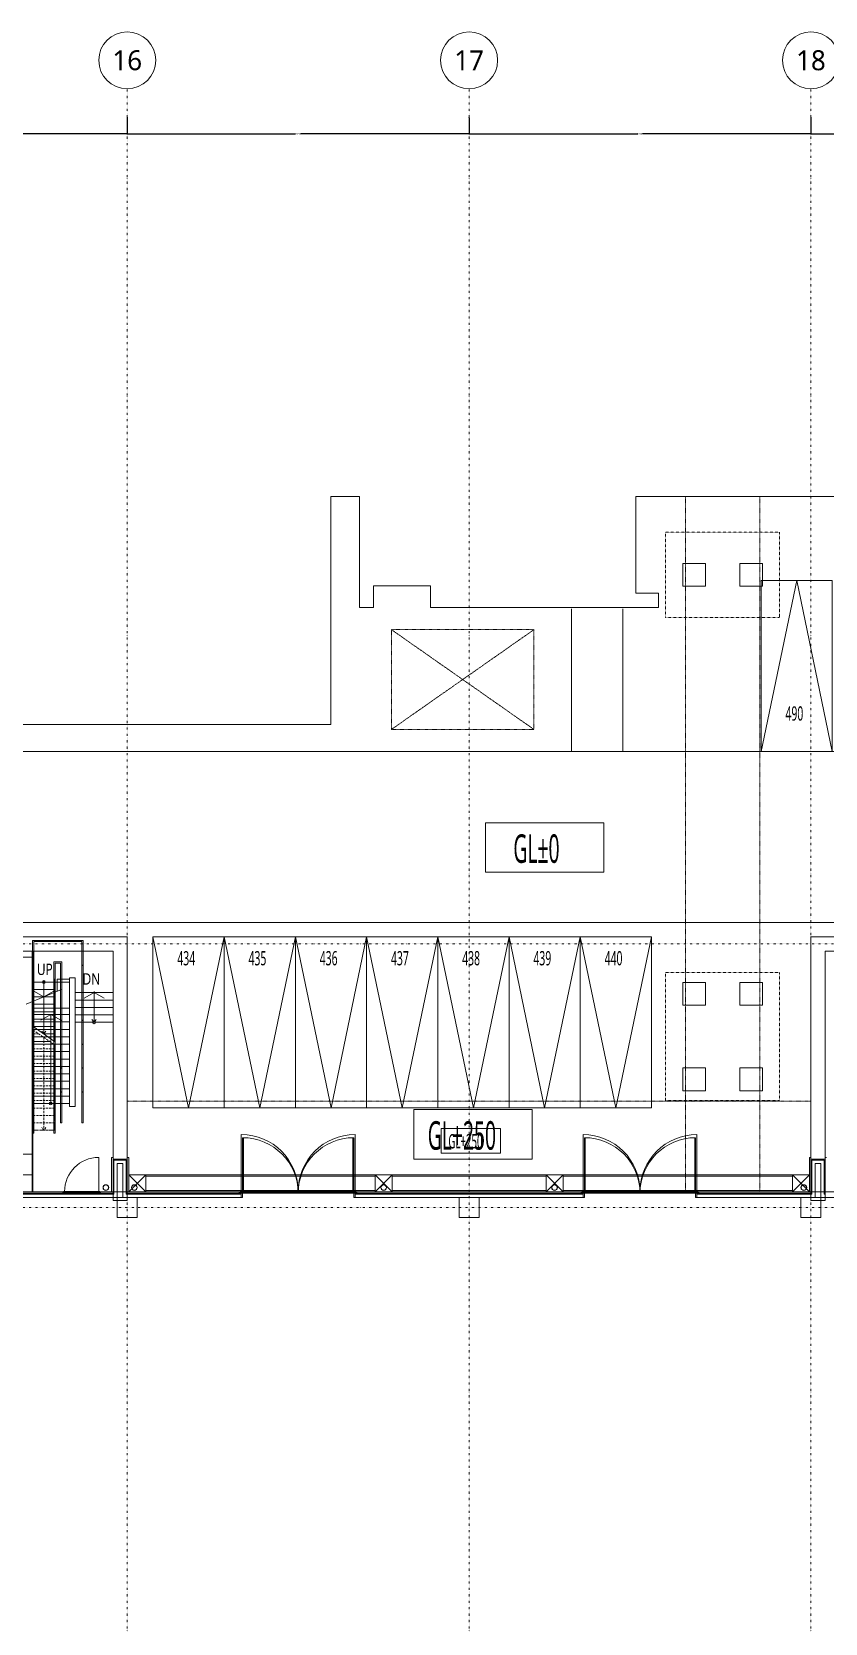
# Model space of a CAD drawing. Extents: x -76427 to 292734, y -42117 to 131250.
# Drawn here: x 123850 to 151700, y 75417 to 131250 of the extents above; entities that cross this region are included whole.
import ezdxf
from ezdxf.enums import TextEntityAlignment as Align

# ---------------------------------------------------------------- set-up
doc = ezdxf.new("R2010")
doc.units = 0
doc.header["$LTSCALE"] = 250
doc.set_wipeout_variables(frame=1)
for name, pattern in [('H12PL1$0$DOTK1', [0.01, 0.005, -0.005]), ('H12PL1$0$HIDDENK2', [0.05, 0.025, -0.025]), ('H12PL1$0$JJP_三點線', [0.9, 0.3, -0.15, 0, -0.15, 0, -0.15, 0, -0.15]), ('H12PL1$0$JJP_虛線(退縮線、投影線、地下室範圍、非屬本工程、圖面分區)', [0.45, 0.3, -0.15]), ('H12PL1$0$Wipeout_Contour', [1, 0, -1]), ('H12PL1$0$虛線', [0.846667, 0.423333, -0.423333])]:
    doc.linetypes.add(name, pattern=pattern)
for name, color, linetype in [('H12PL1$0$A-DIM', 252, 'Continuous'), ('H12PL1$0$A-OBJE-MEP', 252, 'Continuous'), ('H12PL1$0$A-RAIL', 252, 'Continuous'), ('H12PL1$0$A-STRS', 252, 'Continuous'), ('H12PL1$0$A-TEXT', 252, 'Continuous'), ('H12PL1$0$A-WALL-EX', 252, 'Continuous'), ('H12PL1$0$Door', 252, 'Continuous'), ('H12PL1$0$Hattch', 252, 'Continuous'), ('H12PL1$0$L10_14_200_LEVEL', 252, 'Continuous'), ('H12PL1$0$L10_14_DRAN', 252, 'Continuous'), ('H12PL1$0$L10_14_HYOKI', 252, 'Continuous'), ('H12PL1$0$L10_14_KABE1', 252, 'Continuous'), ('H12PL1$0$L10_14_LEVEL', 252, 'Continuous'), ('H12PL1$0$L10_14_PKG', 252, 'Continuous'), ('H12PL1$0$L10_14_PKG-NN', 252, 'Continuous'), ('H12PL1$0$L10_14_SIAGE1', 252, 'Continuous'), ('H12PL1$0$L10_14_SITE', 252, 'Continuous'), ('H12PL1$0$L10_14_SUGATA2', 252, 'Continuous'), ('H12PL1$0$L10_14_SUGATA3', 252, 'Continuous'), ('H12PL1$0$L10_14_SUGATAD', 252, 'Continuous'), ('H12PL1$0$L10_14_TATEGU1', 252, 'Continuous'), ('H12PL1$0$L10_14_TATEGU3', 252, 'Continuous'), ('H12PL1$0$L10_14_渡り廊下', 252, 'Continuous'), ('H12PL1$0$S-COL', 252, 'Continuous'), ('H12PL1$0$S-FNDN', 252, 'Continuous'), ('H12PL1$0$S-GRID', 252, 'Continuous'), ('H12PL1$0$S-SLAB-SHOW', 252, 'Continuous')]:
    doc.layers.add(name, color=color, linetype=linetype)
doc.styles.add('H12PL1$0$dim-txt', font='isocp.shx', dxfattribs={"width": 0.7, "bigfont": 'chineset.shx'})
doc.styles.add('H12PL1$0$Standard', font='', dxfattribs={"width": 0.8})
doc.styles.get('H12PL1$0$Standard').set_extended_font_data('Microsoft JhengHei')
doc.dimstyles.new('H12PL1$0$ARCH-dim-200MM', dxfattribs={"dimscale": 200, "dimtxt": 0.3, "dimasz": 0.1, "dimexe": 0.1, "dimexo": 0.1, "dimgap": 0.05, "dimtad": 1, "dimdec": 0, "dimlfac": 10, "dimrnd": 0.5, "dimdsep": 46, "dimtxsty": 'H12PL1$0$dim-txt', "dimblk": 'H12PL1$0$_Dot', "dimcen": 2, "dimclrd": 256, "dimclre": 256, "dimclrt": 256, "dimadec": 0, "dimazin": 0, "dimtfac": 1, "dimtix": 1, "dimtmove": 2, "dimatfit": 3, "dimldrblk": 'H12PL1$0$_OBLIQUE', "dimfxl": 1, "dimtvp": 1, "dimtolj": 1, "dimarcsym": 0})

# ---------------------------------------------------------------- blocks, each defined once
blk = doc.blocks.new('*D103')
at = {"layer": 'DEFPOINTS', "color": 0, "linetype": 'Continuous', "transparency": 16777216}
for p in [(118800, 128250), (127200, 128250), (127200, 127670)]:
    blk.add_point(p, dxfattribs=at)
at = {"layer": 'H12PL1$0$A-DIM', "linetype": 'Continuous', "lineweight": -2, "transparency": 16777216}
for p, q in [((118800, 128230), (118800, 127650)), ((127200, 128230), (127200, 127650)), ((118820, 127670), (122921, 127670)), ((127180, 127670), (123079, 127670))]:
    blk.add_line(p, q, dxfattribs=at)
at = {"layer": 'H12PL1$0$A-DIM', "linetype": 'Continuous', "lineweight": 0, "transparency": 16777216, "insert": (123000, 127670), "char_height": 60, "attachment_point": 5, "style": 'H12PL1$0$dim-txt'}
blk.add_mtext('\\A1;84000', dxfattribs=at)
blk = doc.blocks.new('H12PL1$0$_Dot')
blk = doc.blocks.new('H12PL1$0$_OBLIQUE')
at = {"color": 0, "linetype": 'ByBlock', "lineweight": -2}
blk.add_line((-0.5, -0.5), (0.5, 0.5), dxfattribs=at)
blk = doc.blocks.new('*D104')
at = {"layer": 'DEFPOINTS', "color": 0, "linetype": 'Continuous', "transparency": 16777216}
for p in [(127200, 128250), (139200, 128250), (139200, 127670)]:
    blk.add_point(p, dxfattribs=at)
at = {"layer": 'H12PL1$0$A-DIM', "linetype": 'Continuous', "lineweight": -2, "transparency": 16777216}
for p, q in [((127200, 128230), (127200, 127650)), ((139200, 128230), (139200, 127650)), ((127220, 127670), (133112, 127670)), ((139180, 127670), (133288, 127670))]:
    blk.add_line(p, q, dxfattribs=at)
at = {"layer": 'H12PL1$0$A-DIM', "linetype": 'Continuous', "lineweight": 0, "transparency": 16777216, "insert": (133200, 127670), "char_height": 60, "attachment_point": 5, "style": 'H12PL1$0$dim-txt'}
blk.add_mtext('\\A1;120000', dxfattribs=at)
blk = doc.blocks.new('*D105')
at = {"layer": 'DEFPOINTS', "color": 0, "linetype": 'Continuous', "transparency": 16777216}
for p in [(139200, 128250), (151200, 128250), (151200, 127670)]:
    blk.add_point(p, dxfattribs=at)
at = {"layer": 'H12PL1$0$A-DIM', "linetype": 'Continuous', "lineweight": -2, "transparency": 16777216}
for p, q in [((139200, 128230), (139200, 127650)), ((151200, 128230), (151200, 127650)), ((139220, 127670), (145112, 127670)), ((151180, 127670), (145288, 127670))]:
    blk.add_line(p, q, dxfattribs=at)
at = {"layer": 'H12PL1$0$A-DIM', "linetype": 'Continuous', "lineweight": 0, "transparency": 16777216, "insert": (145200, 127670), "char_height": 60, "attachment_point": 5, "style": 'H12PL1$0$dim-txt'}
blk.add_mtext('\\A1;120000', dxfattribs=at)
blk = doc.blocks.new('*D106')
at = {"layer": 'DEFPOINTS', "color": 0, "linetype": 'Continuous', "transparency": 16777216}
for p in [(151200, 128250), (159600, 128250), (159600, 127670)]:
    blk.add_point(p, dxfattribs=at)
at = {"layer": 'H12PL1$0$A-DIM', "linetype": 'Continuous', "lineweight": -2, "transparency": 16777216}
for p, q in [((151200, 128230), (151200, 127650)), ((159600, 128230), (159600, 127650)), ((151220, 127670), (155321, 127670)), ((159580, 127670), (155479, 127670))]:
    blk.add_line(p, q, dxfattribs=at)
at = {"layer": 'H12PL1$0$A-DIM', "linetype": 'Continuous', "lineweight": 0, "transparency": 16777216, "insert": (155400, 127670), "char_height": 60, "attachment_point": 5, "style": 'H12PL1$0$dim-txt'}
blk.add_mtext('\\A1;84000', dxfattribs=at)
blk = doc.blocks.new('H12PL1')
at = {"layer": 'H12PL1$0$A-OBJE-MEP', "lineweight": 0, "flags": 128}
for points in [[(136295, 90700, 1), (136105, 90700, 1)], [(142295, 90700, 1), (142105, 90700, 1)]]:
    blk.add_lwpolyline(points, format="xyb", close=True, dxfattribs=at)
at = {"layer": 'H12PL1$0$A-OBJE-MEP', "lineweight": 0}
for centre in [(136200, 90700), (142200, 90700)]:
    blk.add_circle(centre, 100, dxfattribs=at)
at = {"layer": 'H12PL1$0$A-WALL-EX', "lineweight": 0}
for p, q in [((131200, 90500), (131200, 90350)), ((135200, 90500), (135200, 90350)), ((135200, 90465), (143200, 90465)), ((143200, 90500), (143200, 90350)), ((147200, 90500), (147200, 90350))]:
    blk.add_line(p, q, dxfattribs=at)
at = {"layer": 'H12PL1$0$A-WALL-EX', "lineweight": 0, "flags": 128}
for points in [[(135180, 90500), (143200, 90500)], [(135180, 90500), (143200, 90500)], [(135180, 90500), (143200, 90500)], [(135180, 90500), (143200, 90500)], [(143200, 90500), (135200, 90500)], [(135200, 90350), (143200, 90350)]]:
    blk.add_lwpolyline(points, dxfattribs=at)
at = {"layer": 'H12PL1$0$Door', "lineweight": 0}
for p, q in [((131250, 90500), (131250, 92450)), ((131250, 92450), (131280, 92450)), ((131280, 92450), (131280, 90500)), ((135120, 90500), (135120, 92450)), ((135120, 92450), (135150, 92450)), ((135150, 92450), (135150, 90500)), ((143250, 90500), (143250, 92450)), ((143250, 92450), (143280, 92450)), ((143280, 92450), (143280, 90500)), ((147120, 90500), (147120, 92450)), ((147120, 92450), (147150, 92450)), ((147150, 92450), (147150, 90500)), ((131200, 90500), (131250, 90500)), ((131200, 90350), (131200, 90500)), ((131280, 90500), (131250, 90500)), ((131250, 90500), (131250, 90350)), ((135150, 90500), (135120, 90500)), ((135150, 90500), (135200, 90500)), ((135150, 90350), (135150, 90500)), ((135200, 90500), (135200, 90350)), ((143200, 90500), (143250, 90500)), ((143200, 90350), (143200, 90500)), ((143280, 90500), (143250, 90500)), ((143250, 90500), (143250, 90350)), ((147150, 90500), (147120, 90500)), ((147150, 90500), (147200, 90500)), ((147150, 90350), (147150, 90500)), ((147200, 90500), (147200, 90350)), ((131250, 90350), (131200, 90350)), ((135200, 90350), (135150, 90350)), ((143250, 90350), (143200, 90350)), ((147200, 90350), (147150, 90350))]:
    blk.add_line(p, q, dxfattribs=at)
for centre, start, end in [((131250, 90500), 0, 90), ((135150, 90500), 90, 180), ((143250, 90500), 0, 90), ((147150, 90500), 90, 180)]:
    blk.add_arc(centre, 1950, start, end, dxfattribs=at)
at = {"layer": 'H12PL1$0$L10_14_200_LEVEL', "lineweight": 0, "flags": 128}
blk.add_lwpolyline([(138225.27, 92778.32), (140306.35, 92778.32), (140306.35, 91910.44), (138225.27, 91910.44)], close=True, dxfattribs=at)
at = {"layer": 'H12PL1$0$L10_14_DRAN', "lineweight": 0}
for centre in [(126450, 90700), (127450, 90700), (136200, 90700), (142200, 90700), (150950, 90700)]:
    blk.add_circle(centre, 100, dxfattribs=at)
at = {"layer": 'H12PL1$0$L10_14_HYOKI', "lineweight": 0}
blk.add_line((124898, 97650), (123648, 97130), dxfattribs=at)
at = {"layer": 'H12PL1$0$L10_14_HYOKI', "lineweight": 0, "flags": 128}
for points in [[(124273, 97910), (124273, 97390), (123923, 97590), (124273, 97390), (124623, 97590)], [(126035, 96500), (126035, 97540), (125685, 97340), (126035, 97540), (126385, 97340)], [(124515, 93650), (124515, 96770), (124165, 96570), (124515, 96770), (124865, 96570)]]:
    blk.add_lwpolyline(points, dxfattribs=at)
at = {"layer": 'H12PL1$0$L10_14_HYOKI', "lineweight": 0}
for centre in [(124273, 97910), (126035, 96500), (124515, 93650)]:
    blk.add_circle(centre, 50, dxfattribs=at)
at = {"layer": 'H12PL1$0$L10_14_KABE1', "lineweight": 0}
for p, q in [((126650, 91750), (126650, 90550)), ((126650, 91750), (127250, 91750)), ((127250, 91750), (127250, 90550)), ((151750, 91750), (151150, 91750)), ((151150, 91750), (151150, 90550)), ((77100, 90550), (124935, 90550)), ((124935, 90500), (124935, 90550)), ((126265, 90500), (126265, 90550)), ((126265, 90550), (126650, 90550)), ((131130, 90550), (127250, 90550)), ((131130, 90500), (131130, 90550)), ((135265, 90550), (143135, 90550)), ((135265, 90500), (135265, 90550)), ((143135, 90500), (143135, 90550)), ((151150, 90550), (147265, 90550)), ((147265, 90500), (147265, 90550))]:
    blk.add_line(p, q, dxfattribs=at)
at = {"layer": 'H12PL1$0$L10_14_LEVEL', "lineweight": 0, "flags": 128}
for points in [[(139771.13, 103497.83), (143933.31, 103497.83), (143933.31, 101762.06), (139771.13, 101762.06)], [(137255.96, 93433.83), (141418.13, 93433.83), (141418.13, 91698.06), (137255.96, 91698.06)]]:
    blk.add_lwpolyline(points, close=True, dxfattribs=at)
at = {"layer": 'H12PL1$0$L10_14_PKG', "lineweight": 0, "flags": 128}
for points in [[(151950, 106000), (150700, 112000), (149450, 106000)], [(128102.64, 99500), (129352.64, 93500), (130602.64, 99500)], [(130602.64, 99500), (131852.64, 93500), (133102.64, 99500)], [(133102.64, 99500), (134352.64, 93500), (135602.64, 99500)], [(135602.64, 99500), (136852.64, 93500), (138102.64, 99500)], [(138102.64, 99500), (139352.64, 93500), (140602.64, 99500)], [(140602.64, 99500), (141852.64, 93500), (143102.64, 99500)], [(143102.64, 99500), (144352.64, 93500), (145602.64, 99500)]]:
    blk.add_lwpolyline(points, dxfattribs=at)
for points in [[(151950, 106000), (151950, 112000), (149450, 112000), (149450, 106000)], [(128102.64, 99500), (128102.64, 93500), (130602.64, 93500), (130602.64, 99500)], [(130602.64, 99500), (130602.64, 93500), (133102.64, 93500), (133102.64, 99500)], [(133102.64, 99500), (133102.64, 93500), (135602.64, 93500), (135602.64, 99500)], [(135602.64, 99500), (135602.64, 93500), (138102.64, 93500), (138102.64, 99500)], [(138102.64, 99500), (138102.64, 93500), (140602.64, 93500), (140602.64, 99500)], [(140602.64, 99500), (140602.64, 93500), (143102.64, 93500), (143102.64, 99500)], [(143102.64, 99500), (143102.64, 93500), (145602.64, 93500), (145602.64, 99500)]]:
    blk.add_lwpolyline(points, close=True, dxfattribs=at)
at = {"layer": 'H12PL1$0$L10_14_SIAGE1', "lineweight": 0}
for p, q in [((124935, 90550), (124960, 90550)), ((126265, 90550), (126240, 90550)), ((131130, 90550), (131160, 90550)), ((135265, 90550), (135240, 90550)), ((143130, 90550), (143160, 90550)), ((147265, 90550), (147240, 90550))]:
    blk.add_line(p, q, dxfattribs=at)
at = {"layer": 'H12PL1$0$L10_14_SITE', "lineweight": 0}
for p, q in [((142800, 106000), (142800, 111000)), ((144600, 106000), (144600, 111000)), ((18950, 106000), (250600, 106000)), ((25250, 100000), (193700, 100000))]:
    blk.add_line(p, q, dxfattribs=at)
at = {"layer": 'H12PL1$0$L10_14_SUGATA2', "lineweight": 0}
for p, q in [((123860, 91870), (123860, 98780)), ((123890, 97230.67), (123890, 98010)), ((124656, 97549.33), (124656, 98010)), ((125170, 93550), (125170, 98060)), ((125370, 98060), (125170, 98060)), ((125370, 93550), (125370, 98060)), ((126900, 98060), (126700, 98060)), ((126700, 91750), (126700, 98060)), ((126900, 91750), (126900, 98060)), ((151500, 91750), (151500, 98060)), ((151500, 98060), (151700, 98060)), ((125170, 97000), (123860, 97000)), ((125370, 93550), (125170, 93550))]:
    blk.add_line(p, q, dxfattribs=at)
at = {"layer": 'H12PL1$0$L10_14_SUGATA2', "lineweight": 0, "flags": 128}
blk.add_lwpolyline([(189350, 114950), (145050, 114950), (145050, 111550), (145850, 111550), (145850, 111050), (137845, 111050), (137845, 111809), (135850, 111809), (135850, 111050), (135350, 111050), (135350, 114950), (134350, 114950), (134350, 106950), (90050, 106950), (90050, 114950), (88000, 114950), (88000, 108500), (84200, 108500), (84200, 114950), (34000, 114950)], dxfattribs=at)
for points in [[(123860, 99500), (123120, 99500), (123120, 98780), (123860, 98780)], [(123860, 91150), (123860, 91870), (123120, 91870), (123120, 91150)]]:
    blk.add_lwpolyline(points, close=True, dxfattribs=at)
at = {"layer": 'H12PL1$0$L10_14_SUGATA3', "lineweight": 0}
for p, q in [((126900, 99500), (123860, 99500)), ((126900, 99260), (126900, 99500)), ((151500, 99260), (151500, 99500)), ((151500, 99500), (154540, 99500)), ((126900, 98060), (126900, 99260)), ((151500, 98060), (151500, 99260)), ((124656, 97910), (123890, 97910)), ((125170, 98010), (124736, 98010)), ((124736, 97582.61), (124736, 98010)), ((124656, 97650), (123890, 97650)), ((124273, 97390), (123890, 97390)), ((126700, 97540), (125370, 97540)), ((126700, 97280), (125370, 97280)), ((125170, 96770), (123860, 96770)), ((126700, 97020), (125370, 97020)), ((126700, 96760), (125370, 96760)), ((125170, 96510), (123860, 96510)), ((125170, 96250), (123860, 96250)), ((126700, 96500), (125370, 96500)), ((125170, 95990), (123860, 95990)), ((125170, 95730), (123860, 95730)), ((125170, 95470), (123860, 95470)), ((125170, 95210), (123860, 95210)), ((125170, 94950), (123860, 94950)), ((125170, 94690), (123860, 94690)), ((125170, 94430), (123860, 94430)), ((125170, 94170), (123860, 94170)), ((125170, 93910), (123860, 93910)), ((125170, 93650), (123860, 93650)), ((123860, 91150), (123860, 90550)), ((127250, 91150), (127850, 90550)), ((127250, 90550), (127850, 91150)), ((127250, 91150), (151150, 91150)), ((127850, 91100), (135900, 91100)), ((135900, 91150), (136500, 90550)), ((135900, 90550), (136500, 91150)), ((136500, 91100), (141900, 91100)), ((142500, 91150), (141900, 90550)), ((142500, 90550), (141900, 91150)), ((142500, 91100), (150550, 91100)), ((151150, 91150), (150550, 90550)), ((151150, 90550), (150550, 91150)), ((127850, 90600), (135900, 90600)), ((136500, 90600), (141900, 90600)), ((142500, 90600), (150550, 90600))]:
    blk.add_line(p, q, dxfattribs=at)
at = {"layer": 'H12PL1$0$L10_14_SUGATA3', "lineweight": 0, "flags": 128}
for points in [[(146700, 112600), (146700, 111800), (147500, 111800), (147500, 112600)], [(148700, 112600), (148700, 111800), (149500, 111800), (149500, 112600)], [(146700, 97900), (146700, 97100), (147500, 97100), (147500, 97900)], [(148700, 97900), (148700, 97100), (149500, 97100), (149500, 97900)], [(146700, 94900), (146700, 94100), (147500, 94100), (147500, 94900)], [(148700, 94900), (148700, 94100), (149500, 94100), (149500, 94900)], [(127250, 90550), (127850, 90550), (127850, 91150), (127250, 91150)], [(135900, 90550), (136500, 90550), (136500, 91150), (135900, 91150)], [(142500, 90550), (141900, 90550), (141900, 91150), (142500, 91150)], [(151150, 90550), (150550, 90550), (150550, 91150), (151150, 91150)]]:
    blk.add_lwpolyline(points, close=True, dxfattribs=at)
at = {"layer": 'H12PL1$0$L10_14_SUGATAD', "linetype": 'H12PL1$0$DOTK1', "lineweight": 0}
for p, q in [((136475, 106775), (141475, 110275)), ((141475, 106775), (136475, 110275)), ((151500, 93730), (126900, 93730))]:
    blk.add_line(p, q, dxfattribs=at)
at = {"layer": 'H12PL1$0$L10_14_SUGATAD', "linetype": 'H12PL1$0$HIDDENK2', "lineweight": 0, "flags": 128}
for points in [[(150100, 113700), (146100, 113700), (146100, 110700), (150100, 110700)], [(150100, 98250), (146100, 98250), (146100, 93750), (150100, 93750)]]:
    blk.add_lwpolyline(points, close=True, dxfattribs=at)
at = {"layer": 'H12PL1$0$L10_14_SUGATAD', "linetype": 'H12PL1$0$DOTK1', "lineweight": 0, "flags": 128}
blk.add_lwpolyline([(136475, 110275), (141475, 110275), (141475, 106775), (136475, 106775)], close=True, dxfattribs=at)
at = {"layer": 'H12PL1$0$L10_14_TATEGU1', "lineweight": 0, "flags": 128}
for points in [[(124960, 90525), (124960, 90560), (124985, 90560), (124985, 90515), (125000, 90515), (125000, 90500)], [(126240, 90525), (126240, 90560), (126215, 90560), (126215, 90515), (126200, 90515), (126200, 90500)], [(131160, 90525), (131160, 90560), (131185, 90560), (131185, 90515), (131200, 90515), (131200, 90500)], [(135240, 90525), (135240, 90560), (135215, 90560), (135215, 90515), (135200, 90515), (135200, 90500)], [(143160, 90525), (143160, 90560), (143185, 90560), (143185, 90515), (143200, 90515), (143200, 90500)], [(147240, 90525), (147240, 90560), (147215, 90560), (147215, 90515), (147200, 90515), (147200, 90500)]]:
    blk.add_lwpolyline(points, dxfattribs=at)
at = {"layer": 'H12PL1$0$L10_14_TATEGU3', "lineweight": 0}
for p, q in [((131200, 92560), (131200, 90560)), ((135200, 92560), (135200, 90560)), ((143200, 92560), (143200, 90560)), ((147200, 92560), (147200, 90560)), ((126200, 90560), (126200, 91760)), ((133200, 90700), (133200, 90500)), ((145200, 90700), (145200, 90500))]:
    blk.add_line(p, q, dxfattribs=at)
at = {"layer": 'H12PL1$0$L10_14_TATEGU3', "lineweight": 0, "flags": 128}
for points in [[(124990, 90560), (126210, 90560), (126210, 90520), (124990, 90520)], [(135210, 90560), (131190, 90560), (131190, 90520), (135210, 90520)], [(143190, 90560), (147210, 90560), (147210, 90520), (143190, 90520)]]:
    blk.add_lwpolyline(points, close=True, dxfattribs=at)
at = {"layer": 'H12PL1$0$L10_14_TATEGU3', "lineweight": 0}
for centre, radius, start, end in [((131200, 90560), 2000, 0, 90), ((135200, 90560), 2000, 90, 180), ((143200, 90560), 2000, 0, 90), ((147200, 90560), 2000, 90, 180), ((126200, 90560), 1200, 90, 180)]:
    blk.add_arc(centre, radius, start, end, dxfattribs=at)
at = {"layer": 'H12PL1$0$L10_14_渡り廊下', "linetype": 'H12PL1$0$DOTK1', "lineweight": 0}
for p, q in [((146800, 114950), (146800, 90600)), ((149400, 114950), (149400, 90550))]:
    blk.add_line(p, q, dxfattribs=at)
at = {"layer": 'H12PL1$0$S-COL', "lineweight": 0, "flags": 128}
for points in [[(146700, 97100), (147500, 97100), (147500, 97900), (146700, 97900)], [(148700, 97100), (149500, 97100), (149500, 97900), (148700, 97900)], [(146700, 94100), (147500, 94100), (147500, 94900), (146700, 94900)], [(148700, 94100), (149500, 94100), (149500, 94900), (148700, 94900)]]:
    blk.add_lwpolyline(points, close=True, dxfattribs=at)
blk.add_lwpolyline([(138850, 90350), (138850, 89650), (139550, 89650), (139550, 90350)], dxfattribs=at)
at = {"layer": 'H12PL1$0$S-GRID', "linetype": 'H12PL1$0$JJP_三點線', "lineweight": 0}
for p, q in [((127200, 128250), (127200, 129250)), ((139200, 128250), (139200, 129250)), ((151200, 128250), (151200, 129250)), ((139200, 128250), (139200, -28000))]:
    blk.add_line(p, q, dxfattribs=at)
at = {"layer": 'H12PL1$0$S-GRID', "lineweight": 0}
for centre in [(127200, 130250), (139200, 130250), (151200, 130250)]:
    blk.add_circle(centre, 1000, dxfattribs=at)
at = {"layer": 'H12PL1$0$S-GRID', "linetype": 'H12PL1$0$JJP_三點線', "lineweight": 0}
for p in [(127200, 128250), (127200, 128250), (139200, 128250), (139200, 128250), (151200, 128250), (151200, 128250)]:
    blk.add_point(p, dxfattribs=at)
at = {"layer": 'H12PL1$0$L10_14_200_LEVEL', "linetype": 'Continuous', "lineweight": 0, "insert": (138471.31, 92322.52), "char_height": 500, "attachment_point": 4, "style": 'H12PL1$0$Standard'}
blk.add_mtext('\\A1;{\\W0.52;GL+250}', dxfattribs=at)
at = {"layer": 'H12PL1$0$L10_14_LEVEL', "linetype": 'Continuous', "lineweight": 0, "char_height": 1000, "attachment_point": 4, "style": 'H12PL1$0$Standard'}
for s, insert in [('\\A1;{\\W0.52;GL±0}', (140752.3, 102586.21)), ('\\A1;{\\W0.52;GL+250}', (137748.04, 92522.21))]:
    blk.add_mtext(s, dxfattribs=dict(at, insert=insert))
at = {"layer": 'H12PL1$0$L10_14_PKG-NN', "linetype": 'Continuous', "lineweight": 0, "char_height": 500, "attachment_point": 4, "style": 'H12PL1$0$Standard'}
for s, insert in [('\\A1;{\\W0.56;490}', (150304.97, 107330.97)), ('\\A1;{\\W0.56;434}', (128957.61, 98743.93)), ('\\A1;{\\W0.56;435}', (131457.61, 98743.93)), ('\\A1;{\\W0.56;436}', (133957.61, 98743.93)), ('\\A1;{\\W0.56;437}', (136457.61, 98743.93)), ('\\A1;{\\W0.56;438}', (138957.61, 98743.93)), ('\\A1;{\\W0.56;439}', (141457.61, 98743.93)), ('\\A1;{\\W0.56;440}', (143957.61, 98743.93))]:
    blk.add_mtext(s, dxfattribs=dict(at, insert=insert))
at = {"layer": 'H12PL1$0$S-GRID', "style": 'H12PL1$0$Standard'}
for s, p in [('16', (127200, 130602.36)), ('17', (139200, 130602.36)), ('18', (151200, 130602.36))]:
    blk.add_text(s, height=700, dxfattribs=at).set_placement(p, align=Align.TOP_CENTER)
at = {"layer": 'H12PL1$0$A-DIM', "linetype": 'Continuous', "lineweight": 0}
for base, p1, p2, picture, middle in [((127200, 127670), (118800, 128250), (127200, 128250), '*D103', (123000, 127670)), ((139200, 127670), (127200, 128250), (139200, 128250), '*D104', (133200, 127670)), ((151200, 127670), (139200, 128250), (151200, 128250), '*D105', (145200, 127670)), ((159600, 127670), (151200, 128250), (159600, 128250), '*D106', (155400, 127670))]:
    dim = blk.add_linear_dim(base=base, p1=p1, p2=p2, dimstyle='H12PL1$0$ARCH-dim-200MM', dxfattribs=at)
    dim.commit()
    dim.dimension.update_dxf_attribs({"geometry": picture, "text_midpoint": middle, "dimtype": 128})
at = {"linetype": 'H12PL1$0$Wipeout_Contour', "lineweight": 0, "ltscale": 112435.509031}
blk.add_wipeout([(77400, 99500), (127200, 99500), (127200, 90250), (126700, 90250), (126700, 99000), (77900, 99000), (77900, 90515.6), (77400, 90515.6)], dxfattribs=at).dxf.layer = 'H12PL1$0$Hattch'
at = {"linetype": 'H12PL1$0$Wipeout_Contour', "lineweight": 0, "ltscale": 157673.726295}
blk.add_wipeout([(151200, 99500), (193750, 99500), (193750, 90280), (193250, 90280), (193250, 99000), (151700, 99000), (151700, 90250), (151200, 90250)], dxfattribs=at).dxf.layer = 'H12PL1$0$Hattch'
at = {"layer": 'H12PL1$0$A-OBJE-MEP', "lineweight": 0, "flags": 128}
for points in [[(126545, 90700, 1), (126355, 90700, 1)], [(127545, 90700, 1), (127355, 90700, 1)], [(151045, 90700, 1), (150855, 90700, 1)]]:
    blk.add_lwpolyline(points, format="xyb", close=True, dxfattribs=at)
at = {"layer": 'H12PL1$0$A-OBJE-MEP', "lineweight": 0}
for centre in [(126450, 90700), (127450, 90700), (150950, 90700)]:
    blk.add_circle(centre, 100, dxfattribs=at)
at = {"layer": 'H12PL1$0$A-RAIL', "lineweight": 0}
for p, q in [((125653.35, 99371.35), (123872.65, 99371.35)), ((123872.65, 99371.35), (123872.65, 97390)), ((123915.35, 99328.65), (125610.65, 99328.65)), ((123915.35, 97390), (123915.35, 99328.65)), ((124746, 99350), (124780, 99350)), ((124763, 99333), (124763, 99367)), ((125610.65, 99328.65), (125610.65, 97650)), ((125653.35, 97650), (125653.35, 99371.35)), ((123911, 98370), (123877, 98370)), ((123894, 98353), (123894, 98387)), ((124903.35, 98621.35), (124622.65, 98621.35)), ((124622.65, 98621.35), (124622.65, 97390)), ((124665.35, 98578.65), (124860.65, 98578.65)), ((124665.35, 97390), (124665.35, 98578.65)), ((124860.65, 98578.65), (124860.65, 97650)), ((124903.35, 97650), (124903.35, 98621.35)), ((125615, 98500), (125649, 98500)), ((125632, 98517), (125632, 98483)), ((123919.35, 98010), (123876.65, 98010)), ((123876.65, 98010), (123876.65, 97910)), ((123876.65, 97910), (123876.65, 92710)), ((123919.35, 97910), (123919.35, 98010)), ((123919.35, 92710), (123919.35, 97910)), ((124669.35, 98010), (124626.65, 98010)), ((124626.65, 98010), (124626.65, 97910)), ((124626.65, 97910), (124626.65, 92710)), ((124669.35, 97910), (124669.35, 98010)), ((124669.35, 92710), (124669.35, 97910)), ((123872.65, 97390), (123872.65, 92710)), ((123915.35, 92710), (123915.35, 97390)), ((124622.65, 97390), (124622.65, 92710)), ((124665.35, 92710), (124665.35, 97390)), ((124860.65, 97650), (124860.65, 92970)), ((124903.35, 92970), (124903.35, 97650)), ((125610.65, 97650), (125610.65, 92970)), ((125653.35, 92970), (125653.35, 97650)), ((123915, 96880), (123881, 96880)), ((123898, 96863), (123898, 96897)), ((124665, 96880), (124631, 96880)), ((124648, 96863), (124648, 96897)), ((123911, 96307), (123877, 96307)), ((123915, 96095), (123881, 96095)), ((123894, 96290), (123894, 96324)), ((123898, 96078), (123898, 96112)), ((124661, 96307), (124627, 96307)), ((124665, 96095), (124631, 96095)), ((124644, 96290), (124644, 96324)), ((124648, 96078), (124648, 96112)), ((124865, 96567), (124899, 96567)), ((124882, 96584), (124882, 96550)), ((125615, 96567), (125649, 96567)), ((125632, 96584), (125632, 96550)), ((123894, 95452), (123894, 95486)), ((124644, 95452), (124644, 95486)), ((124865, 95729), (124899, 95729)), ((124882, 95746), (124882, 95712)), ((125615, 95729), (125649, 95729)), ((125632, 95746), (125632, 95712)), ((123911, 95469), (123877, 95469)), ((123915, 95310), (123881, 95310)), ((123898, 95293), (123898, 95327)), ((124661, 95469), (124627, 95469)), ((124665, 95310), (124631, 95310)), ((124648, 95293), (124648, 95327)), ((123911, 94631), (123877, 94631)), ((123915, 94525), (123881, 94525)), ((123894, 94614), (123894, 94648)), ((123898, 94508), (123898, 94542)), ((124661, 94631), (124627, 94631)), ((124665, 94525), (124631, 94525)), ((124644, 94614), (124644, 94648)), ((124648, 94508), (124648, 94542)), ((124865, 94891), (124899, 94891)), ((124882, 94908), (124882, 94874)), ((125615, 94891), (125649, 94891)), ((125632, 94908), (125632, 94874)), ((123894, 93776), (123894, 93810)), ((124644, 93776), (124644, 93810)), ((124865, 94053), (124899, 94053)), ((124882, 94070), (124882, 94036)), ((125615, 94053), (125649, 94053)), ((125632, 94070), (125632, 94036)), ((123911, 93793), (123877, 93793)), ((123915, 93740), (123881, 93740)), ((123898, 93723), (123898, 93757)), ((124661, 93793), (124627, 93793)), ((124665, 93740), (124631, 93740)), ((124648, 93723), (124648, 93757)), ((123872.65, 92710), (123915.35, 92710)), ((123876.65, 92710), (123876.65, 92610)), ((123919.35, 92610), (123919.35, 92710)), ((124622.65, 92710), (124665.35, 92710)), ((124626.65, 92710), (124626.65, 92610)), ((124669.35, 92610), (124669.35, 92710)), ((124860.65, 92970), (124903.35, 92970)), ((125610.65, 92970), (125653.35, 92970)), ((123876.65, 92610), (123919.35, 92610)), ((124626.65, 92610), (124669.35, 92610))]:
    blk.add_line(p, q, dxfattribs=at)
at = {"layer": 'H12PL1$0$A-STRS', "lineweight": 0}
for p, q in [((123882, 96361.09), (123882, 97910)), ((123882, 97910), (123898, 97910)), ((123898, 97910), (123898, 96350)), ((123898, 96350), (123898, 97910)), ((123898, 97910), (124648, 97910)), ((123898, 97910), (124648, 97910)), ((123898, 97650), (123898, 97910)), ((124273, 97910), (124273, 97650)), ((124648, 95830), (124648, 97910)), ((124648, 97910), (124664, 97910)), ((124648, 97910), (124648, 95830)), ((124648, 97910), (124648, 97650)), ((124664, 97910), (124664, 95818.91)), ((123898, 97650), (124648, 97650)), ((124648, 97650), (123898, 97650)), ((123898, 97650), (124648, 97650)), ((123898, 97390), (123898, 97650)), ((123898, 97390), (124648, 97390)), ((124648, 97390), (123898, 97390)), ((123898, 97390), (124648, 97390)), ((123898, 97130), (123898, 97390)), ((124273, 97650), (124273, 96090)), ((124648, 97650), (124648, 97390)), ((124648, 97390), (124648, 97130)), ((126700, 97540), (125370, 97540)), ((125370, 97540), (125370, 96500)), ((126700, 97540), (125370, 97540)), ((125370, 97540), (125370, 97280)), ((125370, 97280), (126700, 97280)), ((126700, 97280), (125370, 97280)), ((125370, 97280), (125370, 97020)), ((125370, 97280), (126700, 97280)), ((126035, 97280), (126035, 97540)), ((126035, 96760), (126035, 97280)), ((126700, 96500), (126700, 97540)), ((126700, 97280), (126700, 97540)), ((126700, 97020), (126700, 97280)), ((123898, 97130), (124648, 97130)), ((124648, 97130), (123898, 97130)), ((123898, 97130), (124648, 97130)), ((123898, 96870), (123898, 97130)), ((123898, 96870), (124648, 96870)), ((124648, 96870), (123898, 96870)), ((123898, 96870), (124648, 96870)), ((123898, 96610), (123898, 96870)), ((123898, 96610), (124648, 96610)), ((124648, 96610), (123898, 96610)), ((123898, 96610), (124648, 96610)), ((123898, 96350), (123898, 96610)), ((124648, 97130), (124648, 96870)), ((124648, 96870), (124648, 96610)), ((124648, 96610), (124648, 96350)), ((125370, 97020), (126700, 97020)), ((126700, 97020), (125370, 97020)), ((125370, 97020), (125370, 96760)), ((125370, 97020), (126700, 97020)), ((125370, 96760), (126700, 96760)), ((126700, 96760), (125370, 96760)), ((125370, 96760), (125370, 96500)), ((125370, 96760), (126700, 96760)), ((125960, 96600), (126035, 96500)), ((126035, 96500), (126035, 96760)), ((126035, 96500), (126110, 96600)), ((126700, 96760), (126700, 97020)), ((126700, 96500), (126700, 96760)), ((123898, 96350), (124648, 96350)), ((124648, 96350), (123898, 96350)), ((123898, 96350), (124648, 96350)), ((123898, 96350), (124648, 95830)), ((124273, 96090), (124198, 96190)), ((124348, 96190), (124273, 96090)), ((124273, 96090), (124648, 96090)), ((124648, 96090), (124273, 96090)), ((124273, 96090), (124648, 96090)), ((124648, 96350), (124648, 96090)), ((124648, 96090), (124648, 95830)), ((125370, 96500), (126700, 96500)), ((125370, 96500), (126700, 96500))]:
    blk.add_line(p, q, dxfattribs=at)
at = {"layer": 'H12PL1$0$A-STRS', "linetype": 'H12PL1$0$JJP_虛線(退縮線、投影線、地下室範圍、非屬本工程、圖面分區)', "lineweight": 0}
for p, q in [((123882, 92710), (123882, 96239.41)), ((123898, 96228.32), (123898, 92710)), ((123898, 96090), (123898, 96228.32)), ((123898, 96228.32), (124648, 95708.32)), ((123898, 96090), (124097.49, 96090)), ((124097.49, 96090), (123898, 96090)), ((123898, 96090), (124097.49, 96090)), ((123898, 95830), (123898, 96090)), ((123898, 95830), (124472.49, 95830)), ((124472.49, 95830), (123898, 95830)), ((123898, 95830), (124472.49, 95830)), ((123898, 95570), (123898, 95830)), ((123898, 95570), (124648, 95570)), ((124648, 95570), (123898, 95570)), ((123898, 95570), (124648, 95570)), ((123898, 95310), (123898, 95570)), ((124273, 95968.32), (124273, 92970)), ((124648, 92710), (124648, 95708.32)), ((124648, 95708.32), (124648, 95570)), ((124648, 95570), (124648, 95310)), ((124664, 95697.22), (124664, 92710)), ((123898, 95310), (124648, 95310)), ((124648, 95310), (123898, 95310)), ((123898, 95310), (124648, 95310)), ((123898, 95050), (123898, 95310)), ((123898, 95050), (124648, 95050)), ((124648, 95050), (123898, 95050)), ((123898, 95050), (124648, 95050)), ((123898, 94790), (123898, 95050)), ((124648, 95310), (124648, 95050)), ((124648, 95050), (124648, 94790)), ((123898, 94790), (124648, 94790)), ((124648, 94790), (123898, 94790)), ((123898, 94790), (124648, 94790)), ((123898, 94530), (123898, 94790)), ((123898, 94530), (124648, 94530)), ((124648, 94530), (123898, 94530)), ((123898, 94530), (124648, 94530)), ((123898, 94270), (123898, 94530)), ((124648, 94790), (124648, 94530)), ((124648, 94530), (124648, 94270)), ((123898, 94270), (124648, 94270)), ((124648, 94270), (123898, 94270)), ((123898, 94270), (124648, 94270)), ((123898, 94010), (123898, 94270)), ((123898, 94010), (124648, 94010)), ((124648, 94010), (123898, 94010)), ((123898, 94010), (124648, 94010)), ((123898, 93750), (123898, 94010)), ((124648, 94270), (124648, 94010)), ((124648, 94010), (124648, 93750)), ((123898, 93750), (124648, 93750)), ((124648, 93750), (123898, 93750)), ((123898, 93750), (124648, 93750)), ((123898, 93490), (123898, 93750)), ((123898, 93490), (124648, 93490)), ((124648, 93490), (123898, 93490)), ((123898, 93490), (124648, 93490)), ((123898, 93230), (123898, 93490)), ((124648, 93750), (124648, 93490)), ((124648, 93490), (124648, 93230)), ((123898, 92710), (123882, 92710)), ((123898, 93230), (124648, 93230)), ((124648, 93230), (123898, 93230)), ((123898, 93230), (124648, 93230)), ((123898, 92970), (123898, 93230)), ((123898, 92970), (124648, 92970)), ((124648, 92970), (123898, 92970)), ((123898, 92970), (124648, 92970)), ((123898, 92710), (123898, 92970)), ((124648, 92710), (123898, 92710)), ((124273, 92710), (124198, 92810)), ((124273, 92970), (124273, 92710)), ((124348, 92810), (124273, 92710)), ((124648, 93230), (124648, 92970)), ((124648, 92970), (124648, 92710)), ((124664, 92710), (124648, 92710))]:
    blk.add_line(p, q, dxfattribs=at)
at = {"layer": 'H12PL1$0$A-STRS', "linetype": 'H12PL1$0$虛線', "lineweight": 0}
for p, q in [((123898, 92710), (123898, 96228.32)), ((124648, 95708.32), (124648, 92710)), ((124648, 92710), (123898, 92710))]:
    blk.add_line(p, q, dxfattribs=at)
at = {"layer": 'H12PL1$0$A-STRS', "lineweight": 0, "flags": 128}
for points in [[(124298, 97910, -1), (124248, 97910, -1)], [(126010, 97540, 1), (126060, 97540, 1)]]:
    blk.add_lwpolyline(points, format="xyb", close=True, dxfattribs=at)
at = {"layer": 'H12PL1$0$A-WALL-EX', "lineweight": 0}
for p, q in [((126850, 91665), (126735, 91665)), ((126735, 90500), (126735, 91665)), ((126850, 91665), (126735, 91665)), ((126850, 91665), (127050, 91665)), ((127165, 91665), (127050, 91665)), ((127165, 91665), (127050, 91665)), ((127165, 91665), (127165, 90500)), ((151350, 91665), (151235, 91665)), ((151235, 90500), (151235, 91665)), ((151350, 91665), (151235, 91665)), ((151350, 91665), (151550, 91665)), ((151665, 91665), (151550, 91665)), ((151665, 91665), (151550, 91665)), ((151665, 91665), (151665, 90500)), ((77050, 90465), (126700, 90465)), ((126700, 90465), (126735, 90465)), ((126735, 90465), (126735, 90500)), ((126735, 90465), (126735, 90500)), ((127165, 90500), (127165, 90465)), ((127165, 90500), (127165, 90465)), ((127165, 90465), (127200, 90465)), ((127200, 90465), (131200, 90465)), ((147200, 90465), (151200, 90465)), ((151200, 90465), (151235, 90465)), ((151235, 90465), (151235, 90500)), ((151235, 90465), (151235, 90500)), ((151665, 90500), (151665, 90465)), ((151665, 90500), (151665, 90465)), ((151665, 90465), (151700, 90465))]:
    blk.add_line(p, q, dxfattribs=at)
at = {"layer": 'H12PL1$0$A-WALL-EX', "lineweight": 0, "flags": 128}
for points in [[(126700, 91700), (126735, 91700)], [(126700, 91700), (126700, 90500)], [(127165, 91700), (126735, 91700)], [(127200, 91700), (127165, 91700)], [(127200, 90500), (127200, 91700)], [(151200, 91700), (151235, 91700)], [(151200, 91700), (151200, 90500)], [(151665, 91700), (151235, 91700)], [(151700, 91700), (151665, 91700)], [(126850, 90465), (126850, 91550)], [(126850, 91550), (127050, 91550)], [(127050, 91550), (127050, 90465)], [(151350, 90465), (151350, 91550)], [(151350, 91550), (151550, 91550)], [(151550, 91550), (151550, 90465)], [(126700, 90500), (77050, 90500)], [(77050, 90500), (126700, 90500)], [(77050, 90500), (126700, 90500)], [(77050, 90500), (126700, 90500)], [(77050, 90500), (126700, 90500)], [(77050, 90500), (126700, 90500)], [(77050, 90500), (126700, 90500)], [(77050, 90500), (126700, 90500)], [(126850, 90350), (126850, 90465)], [(127050, 90350), (127050, 90465)], [(131200, 90500), (127200, 90500)], [(127200, 90500), (131200, 90500)], [(127200, 90500), (131200, 90500)], [(127200, 90500), (131200, 90500)], [(127200, 90500), (131200, 90500)], [(127200, 90500), (151200, 90500)], [(127200, 90500), (151200, 90500)], [(127200, 90500), (151200, 90500)], [(151200, 90500), (147200, 90500)], [(147200, 90500), (151200, 90500)], [(147200, 90500), (151200, 90500)], [(147200, 90500), (151200, 90500)], [(147200, 90500), (151200, 90500)], [(151350, 90350), (151350, 90465)], [(151550, 90350), (151550, 90465)], [(77050, 90350), (126850, 90350)], [(127050, 90350), (131200, 90350)], [(147200, 90350), (151350, 90350)], [(151550, 90350), (243635, 90350)]]:
    blk.add_lwpolyline(points, dxfattribs=at)
at = {"layer": 'H12PL1$0$Hattch', "lineweight": 0, "flags": 128}
for points in [[(77400, 99500), (127200, 99500), (127200, 90250), (126700, 90250), (126700, 99000), (77900, 99000), (77900, 90515.6), (77400, 90515.6)], [(151200, 99500), (193750, 99500), (193750, 90280), (193250, 90280), (193250, 99000), (151700, 99000), (151700, 90250), (151200, 90250)]]:
    blk.add_lwpolyline(points, close=True, dxfattribs=at)
at = {"layer": 'H12PL1$0$S-COL', "lineweight": 0, "flags": 128}
for points in [[(127050, 90350), (126850, 90350), (126850, 89650), (127550, 89650), (127550, 90350)], [(150850, 90350), (150850, 89650), (151550, 89650), (151550, 90350), (151350, 90350)]]:
    blk.add_lwpolyline(points, dxfattribs=at)
at = {"layer": 'H12PL1$0$S-FNDN', "lineweight": 0, "flags": 128}
blk.add_lwpolyline([(110700, 45300), (119350, 45300), (119350, -550), (126650, -550), (126650, -2700), (151750, -2700), (151750, -550), (159050, -550), (159050, 45300), (166725, 45300), (166725, 50030), (159050, 50030), (159050, 90550), (119350, 90550), (119350, 50030), (110700, 50030)], close=True, dxfattribs=at)
at = {"layer": 'H12PL1$0$S-GRID', "linetype": 'H12PL1$0$JJP_三點線', "lineweight": 0}
for p, q in [((127200, 128250), (127200, -28000)), ((151200, 128250), (151200, -28000)), ((-29000, 99250), (289600, 99250)), ((-29000, 90000), (289600, 90000))]:
    blk.add_line(p, q, dxfattribs=at)
at = {"layer": 'H12PL1$0$S-SLAB-SHOW', "lineweight": 0, "flags": 128}
for points in [[(126700, 97540), (125370, 97540), (125370, 98060), (125170, 98060), (125170, 97910), (123890, 97910), (123890, 99000), (126700, 99000)], [(126700, 90550), (123890, 90550), (123890, 93650), (125170, 93650), (125170, 93550), (125370, 93550), (125370, 96500), (126700, 96500)]]:
    blk.add_lwpolyline(points, close=True, dxfattribs=at)
at = {"layer": 'H12PL1$0$A-TEXT', "linetype": 'Continuous', "lineweight": 0, "char_height": 400, "attachment_point": 4, "style": 'H12PL1$0$Standard'}
for s, insert in [('\\A1;UP', (124029.04, 98355.3)), ('\\A1;DN', (125632, 98020.4))]:
    blk.add_mtext(s, dxfattribs=dict(at, insert=insert))

msp = doc.modelspace()

# ---------------------------------------------------------------- block references
msp.add_blockref('H12PL1', (0, 0))

doc.saveas('drawing.dxf')
